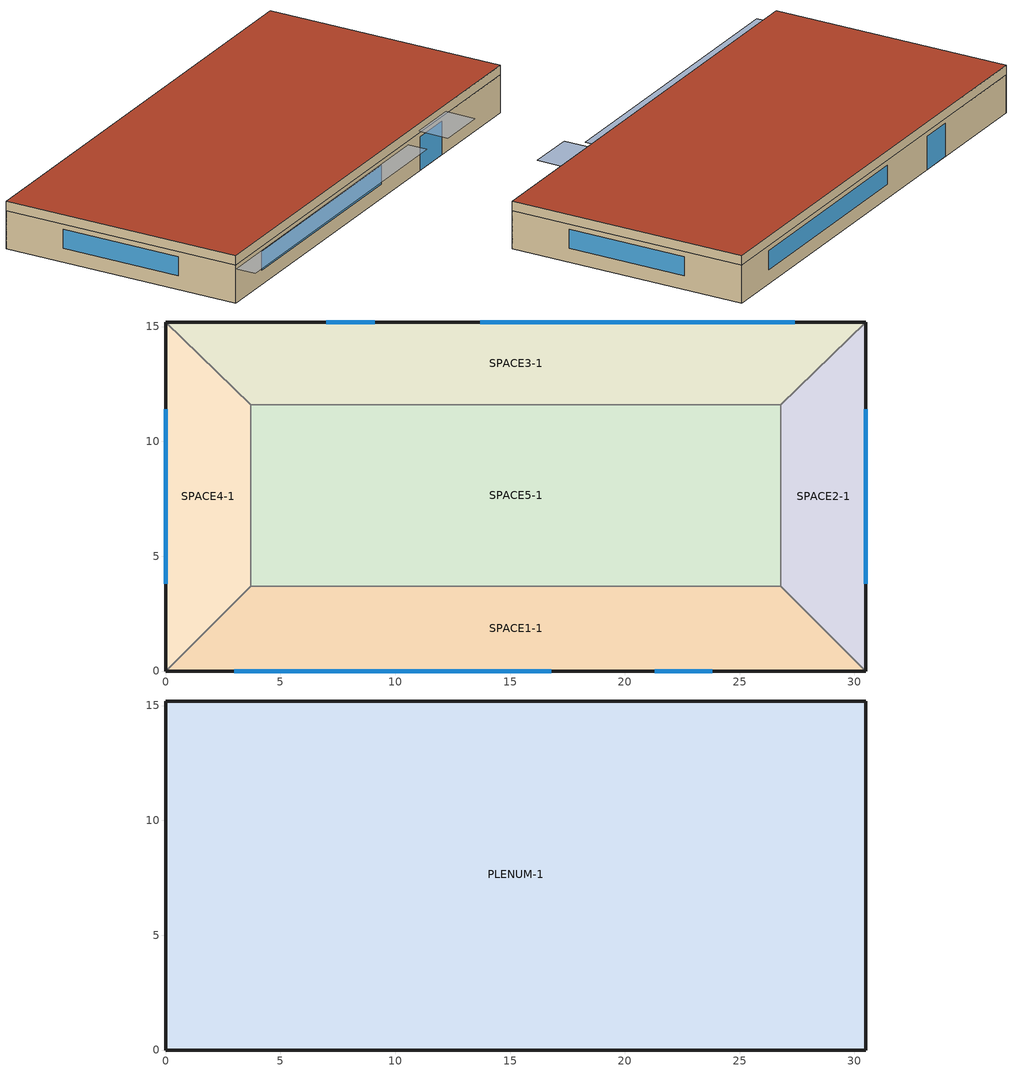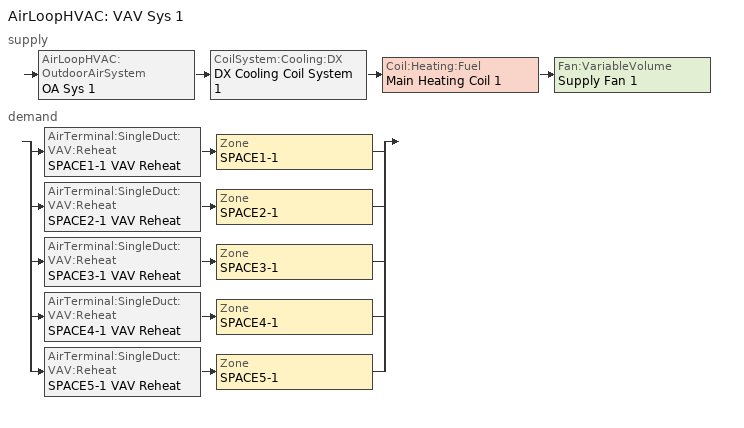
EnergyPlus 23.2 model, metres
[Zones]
SPACE3-1
 floor ground (FLOOR-SLAB-1): 26.8,11.6 3.7,11.6 0,15.2 30.5,15.2 z0
 wall outside (WALL-1): 30.5,15.2 0,15.2 z0:2.4
 wall to SPACE2-1 (INT-WALL-1): 26.8,11.6 30.5,15.2 z0:2.4
 wall to SPACE4-1 (INT-WALL-1): 0,15.2 3.7,11.6 z0:2.4
 wall to SPACE5-1 (INT-WALL-1): 3.7,11.6 26.8,11.6 z0:2.4
 window (Sgl Grey 3mm): 9.1,15.2 7,15.2 z0:2.1
 window (Dbl Clr 3mm/13mm Air): 27.4,15.2 13.7,15.2 z0.9:2.1
SPACE1-1
 floor ground (FLOOR-SLAB-1): 26.8,3.7 30.5,0 0,0 3.7,3.7 z0
 wall outside (WALL-1): 0,0 30.5,0 z0:2.4
 wall to SPACE2-1 (INT-WALL-1): 30.5,0 26.8,3.7 z0:2.4
 wall to SPACE4-1 (INT-WALL-1): 3.7,3.7 0,0 z0:2.4
 wall to SPACE5-1 (INT-WALL-1): 26.8,3.7 3.7,3.7 z0:2.4
 window (Sgl Grey 3mm): 21.3,0 23.8,0 z0:2.1
 window (Dbl Clr 3mm/13mm Air): 3,0 16.8,0 z0.9:2.1
SPACE2-1
 floor ground (FLOOR-SLAB-1): 26.8,11.6 30.5,15.2 30.5,0 26.8,3.7 z0
 wall outside (WALL-1): 30.5,0 30.5,15.2 z0:2.4
 wall to SPACE5-1 (INT-WALL-1): 26.8,11.6 26.8,3.7 z0:2.4
 window (Dbl Clr 3mm/13mm Air): 30.5,3.8 30.5,11.4 z0.9:2.1
SPACE4-1
 floor ground (FLOOR-SLAB-1): 3.7,3.7 0,0 0,15.2 3.7,11.6 z0
 wall outside (WALL-1): 0,15.2 0,0 z0:2.4
 wall to SPACE5-1 (INT-WALL-1): 3.7,3.7 3.7,11.6 z0:2.4
 window (Dbl Clr 3mm/13mm Air): 0,11.4 0,3.8 z0.9:2.1
SPACE5-1
 floor ground (FLOOR-SLAB-1): 26.8,11.6 26.8,3.7 3.7,3.7 3.7,11.6 z0
PLENUM-1
 floor to SPACE1-1 (CLNG-1): 26.8,3.7 30.5,0 0,0 3.7,3.7 z2.4
 floor to SPACE2-1 (CLNG-1): 26.8,11.6 30.5,15.2 30.5,0 26.8,3.7 z2.4
 floor to SPACE3-1 (CLNG-1): 26.8,11.6 3.7,11.6 0,15.2 30.5,15.2 z2.4
 floor to SPACE4-1 (CLNG-1): 3.7,3.7 0,0 0,15.2 3.7,11.6 z2.4
 floor to SPACE5-1 (CLNG-1): 26.8,11.6 26.8,3.7 3.7,3.7 3.7,11.6 z2.4
 wall outside (WALL-1): 30.5,15.2 0,15.2 0,0 30.5,0 30.5,15.2 z2.4:3
 roof outside (ROOF-1): 0,15.2 0,0 30.5,0 30.5,15.2 z3
shading: 0,-1.3 0,0 19.8,0 19.8,-1.3 z2.2; 21,-2 21,0 24.1,0 24.1,-2 z2.6
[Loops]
AirLoopHVAC 'VAV Sys 1'
 supply: AirLoopHVAC:OutdoorAirSystem 'OA Sys 1' > CoilSystem:Cooling:DX 'DX Cooling Coil System 1' > Coil:Heating:Fuel 'Main Heating Coil 1' > Fan:VariableVolume 'Supply Fan 1'
 demand: split
  | AirTerminal:SingleDuct:VAV:Reheat 'SPACE1-1 VAV Reheat' > Zone 'SPACE1-1'
  | AirTerminal:SingleDuct:VAV:Reheat 'SPACE2-1 VAV Reheat' > Zone 'SPACE2-1'
  | AirTerminal:SingleDuct:VAV:Reheat 'SPACE3-1 VAV Reheat' > Zone 'SPACE3-1'
  | AirTerminal:SingleDuct:VAV:Reheat 'SPACE4-1 VAV Reheat' > Zone 'SPACE4-1'
  | AirTerminal:SingleDuct:VAV:Reheat 'SPACE5-1 VAV Reheat' > Zone 'SPACE5-1'
[Building]
Building: Loads convergence tolerance value=0.04; Maximum number of warmup days=25; Minimum number of warmup days=6; North axis=30; Solar distribution=FullExterior; Temperature convergence tolerance value=0.4; Terrain=City
[Site:GroundTemperature:BuildingSurface]
20.03, 20.03, 20.13, 20.3, 20.43, 20.52, 20.62, 20.77, 20.78, 20.55, 20.44, 20.2
[Site:Location]
CHICAGO_IL_USA TMY2-94846: Elevation=190; Latitude=41.78; Longitude=-87.75; Time zone=-6
[SizingPeriod:DesignDay] Barometric pressure=99063; Day of month=21; Daylight saving time indicator=No; Humidity condition type=WetBulb; Rain indicator=No; Snow indicator=No; Solar model indicator=ASHRAEClearSky
Name | Daily dry bulb temperature range | Day type | Maximum dry bulb temperature | Month | Sky clearness | Wetbulb or dewpoint at maximum dry bulb | Wind direction | Wind speed
CHICAGO_IL_USA Annual Cooling 1% Design Conditions DB/MCWB | 10.7 | SummerDesignDay | 31.5 | 7 | 1 | 23 | 230 | 5.3
CHICAGO_IL_USA Annual Heating 99% Design Conditions DB | 0 | WinterDesignDay | -17.3 | 1 | 0 | -17.3 | 270 | 4.9
[Construction]
CLNG-1: MAT-CLNG-1
Dbl Clr 3mm/13mm Air: CLEAR 3MM, AIR 13MM, CLEAR 3MM
FLOOR-SLAB-1: CC03, CP01
INT-WALL-1: GP02, AL21, GP02
ROOF-1: RG01, BR01, IN46, WD01
Sgl Grey 3mm: GREY 3MM
WALL-1: WD01, PW03, IN02, GP01
[Material] Thermal absorptance=0.9
Name | Conductivity | Density | Roughness | Solar absorptance | Specific heat | Thickness | Visible absorptance
BR01 | 0.162 | 1121 | VeryRough | 0.7 | 1464 | 0.0095 | 0.7
CC03 | 1.31 | 2243 | MediumRough | 0.65 | 837 | 0.1016 | 0.65
GP01 | 0.16 | 801 | MediumSmooth | 0.75 | 837 | 0.0127 | 0.75
GP02 | 0.16 | 801 | MediumSmooth | 0.75 | 837 | 0.0159 | 0.75
IN02 | 0.043 | 10 | Rough | 0.75 | 837 | 0.0901 | 0.75
IN46 | 0.023 | 24 | VeryRough | 0.5 | 1590 | 0.0762 | 0.5
PW03 | 0.115 | 545 | MediumSmooth | 0.78 | 1213 | 0.0127 | 0.78
RG01 | 1.442 | 881 | Rough | 0.65 | 1674 | 0.0127 | 0.65
WD01 | 0.115 | 513 | MediumSmooth | 0.78 | 1381 | 0.0191 | 0.78
[Material:AirGap]
AL21: Thermal resistance=0.157
[Material:NoMass] Roughness=Rough
Name | Solar absorptance | Thermal absorptance | Thermal resistance | Visible absorptance
CP01 | 0.75 | 0.9 | 0.367 | 0.75
MAT-CLNG-1 | 0.65 | 0.65 | 0.652259 | 0.65
[WindowMaterial:Gas]
AIR 13MM: Gas type=Air; Thickness=0.0127
[WindowMaterial:Glazing] Back side infrared hemispherical emissivity=0.84; Conductivity=0.9; Front side infrared hemispherical emissivity=0.84; Infrared transmittance at normal incidence=0; Optical data type=SpectralAverage; Thickness=0.003
Name | Back side solar reflectance at normal incidence | Back side visible reflectance at normal incidence | Front side solar reflectance at normal incidence | Front side visible reflectance at normal incidence | Solar transmittance at normal incidence | Visible transmittance at normal incidence
CLEAR 3MM | 0.075 | 0.081 | 0.075 | 0.081 | 0.837 | 0.898
GREY 3MM | 0.061 | 0.061 | 0.061 | 0.061 | 0.626 | 0.611
[AirLoopHVAC]
VAV Sys 1: Design supply air flow rate=Autosize
[AirLoopHVAC:ReturnPlenum]
Return-Plenum-1: Zone=PLENUM-1
[AirTerminal:SingleDuct:VAV:Reheat] Availability schedule=ReheatCoilAvailSched; Constant minimum air flow fraction=0.3; Convergence tolerance=0.001; Damper heating action=ReverseWithLimits; Maximum air flow rate=Autosize; Maximum flow fraction during reheat=Autosize; Maximum flow per zone floor area during reheat=Autosize; Maximum hot water or steam flow rate=0; Minimum hot water or steam flow rate=0; Zone minimum air flow input method=Constant
Name | Reheat coil
SPACE1-1 VAV Reheat | SPACE1-1 Zone Coil
SPACE2-1 VAV Reheat | SPACE2-1 Zone Coil
SPACE3-1 VAV Reheat | SPACE3-1 Zone Coil
SPACE4-1 VAV Reheat | SPACE4-1 Zone Coil
SPACE5-1 VAV Reheat | SPACE5-1 Zone Coil
[AvailabilityManager:Scheduled]
VAV Sys 1 Avail: Schedule=FanAvailSched
[Coil:Cooling:DX:TwoSpeed]
Main Cooling Coil 1: Availability schedule=CoolingCoilAvailSched; Energy input ratio function of flow fraction curve=PackagedRatedCoolEIRFFlow; Energy input ratio function of temperature curve=VarSpeedCoolEIRFT; High speed gross rated cooling cop=3; High speed gross rated total cooling capacity=Autosize; High speed rated air flow rate=Autosize; High speed rated sensible heat ratio=0.8; Low speed energy input ratio function of temperature curve=VarSpeedCoolEIRLSFT; Low speed gross rated cooling cop=4.2; Low speed gross rated sensible heat ratio=0.8; Low speed gross rated total cooling capacity=Autosize; Low speed rated air flow rate=Autosize; Low speed total cooling capacity function of temperature curve=VarSpeedCoolCapLSFT; Part load fraction correlation curve=VarSpeedCyclingPLFFPLR; Total cooling capacity function of flow fraction curve=PackagedRatedCoolCapFFlow; Total cooling capacity function of temperature curve=VarSpeedCoolCapFT
[Coil:Heating:Fuel] Availability schedule=ReheatCoilAvailSched; Burner efficiency=0.8; Fuel type=NaturalGas; Nominal capacity=Autosize
Main heating Coil 1; SPACE1-1 Zone Coil; SPACE2-1 Zone Coil; SPACE3-1 Zone Coil; SPACE4-1 Zone Coil; SPACE5-1 Zone Coil
[CoilSystem:Cooling:DX]
DX Cooling Coil System 1: Availability schedule=CoolingCoilAvailSched; Cooling coil=Main Cooling Coil 1
[Controller:OutdoorAir]
OA Controller 1: Economizer control action type=ModulateFlow; Economizer control type=FixedDryBulb; Economizer maximum limit dry bulb temperature=19; Economizer minimum limit dry bulb temperature=4; Lockout type=NoLockout; Maximum outdoor air flow rate=Autosize; Minimum limit type=ProportionalMinimum; Minimum outdoor air flow rate=Autosize; Minimum outdoor air schedule=Min OA Sched
[DesignSpecification:OutdoorAir] Outdoor air flow per person=0.00944; Outdoor air flow per zone=0; Outdoor air flow per zone floor area=0; Outdoor air method=Flow/Person
SZ DSOA SPACE1-1; SZ DSOA SPACE2-1; SZ DSOA SPACE3-1; SZ DSOA SPACE4-1; SZ DSOA SPACE5-1
[ElectricEquipment] Fraction latent=0
Name | Design level | Design level calculation method | End use subcategory | Fraction lost | Fraction radiant | Schedule | Zone or zonelist or space or spacelist | Watts per zone floor area | Watts per person
Industrial Equip | 3000 | EquipmentLevel | Industrial Process | 0.2 | 0.2 | EQUIP-1 | SPACE3-1
SPACE1-1 ElecEq 1 |  | Watts/Area | Computers | 0 | 0.3 | EQUIP-1 | SPACE1-1 | 10.649
SPACE1-1 ElecEq 2 | 200 | EquipmentLevel | Copy Machines | 0 | 0.3 | EQUIP-1 | SPACE1-1
SPACE1-1 ElecEq 3 | 200 | EquipmentLevel | People Movers | 0 | 0.1 | EQUIP-1 | SPACE1-1
SPACE2-1 ElecEq 1 |  | Watts/Person | Computers | 0 | 0.3 | EQUIP-1 | SPACE2-1 |  | 91.2
SPACE3-1 ElecEq 1 | 1056 | EquipmentLevel | Computers | 0 | 0.3 | EQUIP-1 | SPACE3-1
SPACE3-1 ElecEq 2 | 200 | EquipmentLevel | Fax Machines | 0 | 0.3 | EQUIP-1 | SPACE3-1
SPACE4-1 ElecEq 1 | 100 | EquipmentLevel | Laundry | 0 | 0.3 | EQUIP-1 | SPACE4-1
SPACE5-1 ElecEq 1 | 1976 | EquipmentLevel | Computers | 0 | 0.3 | EQUIP-1 | SPACE5-1
Vertical Transportation | 1000 | EquipmentLevel | Elevators and Escalators | 0 | 0 | OCCUPY-1 | SPACE2-1
[Exterior:FuelEquipment]
Parking Garage Fans: Design level=1000; End use subcategory=Fans-Parking Garage; Fuel use type=Electricity; Schedule=Always On Sch
[Exterior:Lights] Schedule=Always On Sch
Name | Control option | Design level | End use subcategory
OutsideLightsDuskToDawn | AstronomicalClock | 1500 | Grounds Lighting
OutsideLightsSchedule | AstronomicalClock | 1000 | Facade Lighting
Parking Garage Lights | ScheduleNameOnly | 800 | Parking Lighting
[Fan:VariableVolume]
Supply Fan 1: Availability schedule=FanAvailSched; End use subcategory=Interior Ventilation; Fan power coefficient 1=0.00153024; Fan power coefficient 2=0.00520806; Fan power coefficient 3=1.10862; Fan power coefficient 4=-0.116356; Fan power coefficient 5=0; Fan power minimum flow fraction=0.25; Fan power minimum flow rate input method=Fraction; Fan total efficiency=0.7; Maximum flow rate=Autosize; Motor efficiency=0.9; Motor in airstream fraction=1; Pressure rise=600
[Fan:ZoneExhaust] Availability schedule=Always On Sch; Fan total efficiency=0.7
Name | End use subcategory | Maximum flow rate | Pressure rise
Fume Hood Fan | Fume Hoods | 0.0002 | 800
Kitchen Exhaust Fan | Kitchen Exhaust | 0.0001 | 500
[GasEquipment] Carbon dioxide generation rate=0; Design level calculation method=EquipmentLevel; Fraction latent=0; Fraction lost=0; Fraction radiant=0.3; Schedule=EQUIP-1
Name | Design level | End use subcategory | Zone or zonelist or space or spacelist
SPACE2-1 GasEq 1 | 1000 | Cooking | SPACE2-1
SPACE4-1 GasEq 1 | 808 | Laundry | SPACE4-1
[HotWaterEquipment]
SPACE2-1 HWEq 1: Design level=300; Design level calculation method=EquipmentLevel; End use subcategory=Dishwashing; Fraction latent=0.2; Fraction lost=0.5; Fraction radiant=0.1; Schedule=EQUIP-1; Zone or zonelist or space or spacelist=SPACE2-1
[Lights] Fraction visible=0.2
Name | Design level calculation method | End use subcategory | Fraction radiant | Fraction replaceable | Lighting level | Return air fraction | Return air fraction calculated from plenum temperature | Schedule | Zone or zonelist or space or spacelist | Watts per zone floor area | Watts per person
Process Lighting | LightingLevel | Interior Lighting-Process | 0.2 | 1 | 500 | 0 | No | EQUIP-1 | SPACE5-1
SPACE1-1 Lights 1 | Watts/Area | General | 0.59 | 1 |  | 0.2 |  | LIGHTS-1 | SPACE1-1 | 15.974
SPACE1-1 Lights 2 | LightingLevel | Task Lights | 0.59 | 0 | 480 | 0.2 |  | LIGHTS-1 | SPACE1-1
SPACE2-1 Lights 1 | Watts/Person |  | 0.59 | 1 |  | 0.2 |  | LIGHTS-1 | SPACE2-1 |  | 136.8
SPACE2-1 Lights 2 | LightingLevel | Accent Lighting | 0.59 | 0 | 684 | 0.2 |  | LIGHTS-1 | SPACE2-1
SPACE3-1 Lights 1 | LightingLevel | General | 0.59 | 1 | 1584 | 0.2 |  | LIGHTS-1 | SPACE3-1
SPACE3-1 Lights 2 | LightingLevel | Task Lights | 0.59 | 1 | 480 | 0.2 |  | LIGHTS-1 | SPACE3-1
SPACE4-1 Lights 1 | LightingLevel |  | 0.59 | 1 | 684 | 0.2 |  | LIGHTS-1 | SPACE4-1
SPACE5-1 Lights 1 | LightingLevel | General | 0.59 | 1 | 2964 | 0.2 |  | LIGHTS-1 | SPACE5-1
SPACE5-1 Lights 2 | LightingLevel | Task Lights | 0.59 | 0 | 2964 | 0.2 |  | LIGHTS-1 | SPACE5-1
[People] Activity level schedule=ActSchd; Fraction radiant=0.3; Number of people schedule=OCCUPY-1; Sensible heat fraction=0.55
Name | Number of people calculation method | People per floor area | Zone or zonelist or space or spacelist | Floor area per person | Number of people
SPACE1-1 People 1 | People/Area | 0.111 | SPACE1-1
SPACE2-1 People 1 | Area/Person |  | SPACE2-1 | 8.547
SPACE3-1 People 1 | People |  | SPACE3-1 |  | 11
SPACE4-1 People 1 | People |  | SPACE4-1 |  | 5
SPACE5-1 People 1 | People |  | SPACE5-1 |  | 20
[SetpointManager:MixedAir]
Mixed Air and Coil Exit Temp Manager 1: Control variable=Temperature; Setpoint node or nodelist=Supply Fan Upstream Nodes
[SetpointManager:Scheduled]
Supply Air Temp Manager 1: Control variable=Temperature; Schedule=Seasonal Reset Supply Air Temp Sch; Setpoint node or nodelist=Supply Air Temp Nodes 1
[Sizing:System]
VAV Sys 1: 100 outdoor air in cooling=No; 100 outdoor air in heating=No; Central cooling capacity control method=VAV; Central cooling design supply air humidity ratio=0.009; Central cooling design supply air temperature=16; Central heating design supply air humidity ratio=0.009; Central heating design supply air temperature=18; Central heating maximum system air flow ratio=0.3; Cooling design capacity=Autosize; Cooling design capacity method=CoolingDesignCapacity; Cooling supply air flow rate=0; Cooling supply air flow rate method=DesignDay; Design outdoor air flow rate=Autosize; Heating design capacity=Autosize; Heating design capacity method=HeatingDesignCapacity; Heating supply air flow rate=0; Heating supply air flow rate method=DesignDay; Precool design humidity ratio=0.008; Precool design temperature=11; Preheat design humidity ratio=0.008; Preheat design temperature=7; Type of load to size on=Sensible; Type of zone sum to use=NonCoincident; Zone maximum outdoor air fraction=1
[Sizing:Zone] Account for dedicated outdoor air system=No; Cooling design air flow method=DesignDay; Cooling design air flow rate=0; Dedicated outdoor air high setpoint temperature for design=Autosize; Dedicated outdoor air low setpoint temperature for design=Autosize; Dedicated outdoor air system control strategy=NeutralSupplyAir; Heating design air flow method=DesignDay; Heating design air flow rate=0; Zone cooling design supply air humidity ratio=0.009; Zone cooling design supply air temperature=16; Zone cooling design supply air temperature input method=SupplyAirTemperature; Zone cooling sizing factor=0; Zone heating design supply air humidity ratio=0.004; Zone heating design supply air temperature=50; Zone heating design supply air temperature input method=SupplyAirTemperature; Zone heating sizing factor=0
Name | Design specification outdoor air object
SPACE1-1 | SZ DSOA SPACE1-1
SPACE2-1 | SZ DSOA SPACE2-1
SPACE3-1 | SZ DSOA SPACE3-1
SPACE4-1 | SZ DSOA SPACE4-1
SPACE5-1 | SZ DSOA SPACE5-1
[SteamEquipment]
SPACE4-1 ElecEq 1: Design level=1050; Design level calculation method=EquipmentLevel; End use subcategory=Laundry; Fraction latent=0.5; Fraction lost=0; Fraction radiant=0.3; Schedule=EQUIP-1; Zone or zonelist or space or spacelist=SPACE4-1
[ThermostatSetpoint:DualSetpoint]
DualSetPoint: Cooling setpoint temperature schedule=Clg-SetP-Sch; Heating setpoint temperature schedule=Htg-SetP-Sch
[ThermostatSetpoint:SingleCooling]
CoolingSetpoint: Setpoint temperature schedule=Clg-SetP-Sch
[ThermostatSetpoint:SingleHeating]
HeatingSetpoint: Setpoint temperature schedule=Htg-SetP-Sch
[WaterUse:Equipment] Hot water supply temperature schedule=Hot Water Supply Temp Schedule
Name | End use subcategory | Flow rate fraction schedule | Peak flow rate | Target temperature schedule
SPACE1-1 DHW 1; SPACE3-1 DHW 1 | Bathrooms | Bathroom Flow Frac Sch | 0.00015 | Bathroom Target Temp Schedule
SPACE2-1 DHW 1 | Kitchen Sink | Kitchen Flow Frac Sch | 0.0004 | Kitchen Target Temp Schedule
[Zone] Multiplier=1; Type=1
Name | Ceiling height | Volume | Floor area
PLENUM-1 | 0.6096 | 283.2
SPACE1-1 | 2.4384 | 239.247 | 90
SPACE2-1 | 2.4384 | 103.311 | 42.369
SPACE3-1 | 2.4384 | 239.247
SPACE4-1 | 2.4384 | 103.311
SPACE5-1 | 2.4384 | 447.683
[ZoneBaseboard:OutdoorTemperatureControlled]
SPACE4-1 BBHeat 1: Capacity at high temperature=500; Capacity at low temperature=1500; End use subcategory=Baseboard Heat; Fraction radiant=0.5; High temperature=10; Low temperature=0; Schedule=EQUIP-1; Zone or zonelist or space or spacelist=SPACE4-1
[ZoneControl:Thermostat]
AllControlledZones Thermostat: Zone or zonelist=AllControlledZones; Control 1=CoolingSetPoint; Control 2=HeatingSetpoint; Control 3=DualSetPoint; Control type schedule=Zone Control Type Sched
[ZoneControl:Thermostat:OperativeTemperature]
ZoneControl:Thermostat:OperativeTemperature 1: Fixed radiative fraction=0.4; Radiative fraction input mode=Constant; Thermostat=SPACE3-1 AllControlledZones Thermostat
[Zone equipment]
SPACE1-1: SPACE1-1 VAV Reheat
SPACE2-1: SPACE2-1 VAV Reheat, Kitchen Exhaust Fan
SPACE3-1: SPACE3-1 VAV Reheat, Fume Hood Fan
SPACE4-1: SPACE4-1 VAV Reheat
SPACE5-1: SPACE5-1 VAV Reheat
[ZoneInfiltration:DesignFlowRate] Constant term coefficient=0; Schedule=INFIL-SCH; Temperature term coefficient=0; Velocity squared term coefficient=0; Velocity term coefficient=0.2237
Name | Design flow rate | Design flow rate calculation method | Zone or zonelist or space or spacelist | Flow rate per floor area | Flow rate per exterior surface area | Air changes per hour
SPACE1-1 Infil 1 | 0.0167 | Flow/Zone | SPACE1-1
SPACE2-1 Infil 1 |  | Flow/Area | SPACE2-1 | 0.0001678
SPACE3-1 Infil 1 |  | Flow/ExteriorArea | SPACE3-1 |  | 0.0002281
SPACE4-1 Infil 1 |  | AirChanges/Hour | SPACE4-1 |  |  | 0.25
SPACE5-1 Infil 1 | 0.031089 | Flow/Zone | SPACE5-1
[ZoneList]
AllControlledZones: SPACE1-1, SPACE2-1, SPACE3-1, SPACE4-1, SPACE5-1
[Curve:Biquadratic] Input unit type for x=Temperature; Input unit type for y=Temperature; Maximum value of x=23.88889; Maximum value of y=46.11111; Minimum value of x=12.77778; Minimum value of y=23.88889; Output unit type=Dimensionless
Name | Coefficient1 constant | Coefficient2 x | Coefficient3 x 2 | Coefficient4 y | Coefficient5 y 2 | Coefficient6 x y
VarSpeedCoolCapFT; VarSpeedCoolCapLSFT | 0.476428 | 0.0401147 | 0.000226411 | -0.000827136 | -7.3224e-06 | -0.000446278
VarSpeedCoolEIRFT | 0.632475 | -0.0121321 | 0.000507773 | 0.0155377 | 0.00027284 | -0.000679201
VarSpeedCoolEIRLSFT | 0.774645 | -0.0343731 | 0.000783173 | 0.0146596 | 0.000488851 | -0.000752036
[Curve:Cubic] Input unit type for x=Dimensionless; Maximum value of x=1.5; Minimum value of x=0.5; Output unit type=Dimensionless
Name | Coefficient1 constant | Coefficient2 x | Coefficient3 x 2 | Coefficient4 x 3
PackagedRatedCoolCapFFlow | 0.472786 | 1.24334 | -1.03871 | 0.322578
PackagedRatedCoolEIRFFlow | 1.00795 | 0.345441 | -0.692289 | 0.338899
[Curve:Quadratic]
VarSpeedCyclingPLFFPLR: Maximum value of x=1; Minimum value of x=0; Coefficient1 constant=0.85; Coefficient2 x=0.15; Coefficient3 x 2=0
[Schedule:Compact]
ActSchd: Through: 12/31, For: AllDays, Until: 24:00, 117.24
Always On Sch: THROUGH: 12/31, FOR: AllDays, UNTIL: 24:00, 1
Bathroom Flow Frac Sch: THROUGH: 12/31, FOR: AllDays, UNTIL: 4:00, 0, UNTIL: 8:00, 0.1, UNTIL: 12:00, 0.3, UNTIL: 16:00, 0.5, UNTIL: 20:00, 0.2, UNTIL: 24:00, 0
Bathroom Target Temp Schedule: Through: 12/31, For: AllDays, Until: 24:00, 40
Clg-SetP-Sch: Through: 12/31, For: SummerDesignDay, Until: 24:00, 23.9, For: WinterDesignDay, Until: 24:00, 40, For: WeekDays, Until: 7:00, 40, Until: 18:00, 23.9, Until: 24:00, 40, For: WeekEnds Holiday, Until: 7:00, 40, Until: 13:00, 23.9, Until: 24:00, 32.2, For: AllOtherDays, Until: 7:00, 40, Until: 18:00, 23.9, Until: 24:00, 40
CoolingCoilAvailSched: Through: 3/31, For: AllDays, Until: 24:00, 0, Through: 9/30, For: WeekDays, Until: 7:00, 0, Until: 17:00, 1, Until: 24:00, 0, For: SummerDesignDay WinterDesignDay, Until: 24:00, 1, For: AllOtherDays, Until: 24:00, 0, Through: 12/31, For: AllDays, Until: 24:00, 0
EQUIP-1: Through: 12/31, For: WeekDays SummerDesignDay CustomDay1 CustomDay2, Until: 8:00, 0.02, Until: 9:00, 0.4, Until: 14:00, 0.9, Until: 15:00, 0.8, Until: 16:00, 0.7, Until: 18:00, 0.5, Until: 20:00, 0.3, Until: 24:00, 0.02, For: Weekends WinterDesignDay Holiday, Until: 24:00, 0.2
FanAvailSched; ReheatCoilAvailSched: Through: 3/31, For: AllDays, Until: 24:00, 1, Through: 9/30, For: WeekDays, Until: 7:00, 0, Until: 17:00, 1, Until: 24:00, 0, For: SummerDesignDay WinterDesignDay, Until: 24:00, 1, For: AllOtherDays, Until: 24:00, 0, Through: 12/31, For: AllDays, Until: 24:00, 1
Hot Water Supply Temp Schedule: Through: 12/31, For: AllDays, Until: 24:00, 60
Htg-SetP-Sch: Through: 12/31, For: SummerDesignDay, Until: 24:00, 12.8, For: WinterDesignDay, Until: 24:00, 21.1, For: WeekDays, Until: 7:00, 12.8, Until: 18:00, 21.1, Until: 24:00, 12.8, For: WeekEnds Holiday, Until: 7:00, 12.8, Until: 13:00, 21.1, Until: 24:00, 12.8, For: AllOtherDays, Until: 7:00, 12.8, Until: 18:00, 21.1, Until: 24:00, 12.8
INFIL-SCH: Through: 3/31, For: AllDays, Until: 24:00, 1, Through: 10/31, For: AllDays, Until: 24:00, 0, Through: 12/31, For: AllDays, Until: 24:00, 1
Kitchen Flow Frac Sch: THROUGH: 12/31, FOR: AllDays, UNTIL: 8:00, 0, UNTIL: 9:00, 0.8, UNTIL: 10:00, 0.6, UNTIL: 12:00, 0, UNTIL: 14:00, 1, UNTIL: 24:00, 0
Kitchen Target Temp Schedule: Through: 12/31, For: AllDays, Until: 24:00, 50
LIGHTS-1: Through: 12/31, For: WeekDays SummerDesignDay CustomDay1 CustomDay2, Until: 8:00, 0.05, Until: 9:00, 0.9, Until: 10:00, 0.95, Until: 11:00, 1, Until: 12:00, 0.95, Until: 13:00, 0.8, Until: 14:00, 0.9, Until: 18:00, 1, Until: 19:00, 0.6, Until: 21:00, 0.2, Until: 24:00, 0.05, For: Weekends WinterDesignDay Holiday, Until: 24:00, 0.05
Min OA Sched: Through: 12/31, For: Weekdays, Until: 6:00, 0.02, Until: 18:00, 1, Until: 24:00, 0.02, For: AllOtherDays, Until: 24:00, 0.02
OCCUPY-1: Through: 12/31, For: WeekDays SummerDesignDay CustomDay1 CustomDay2, Until: 8:00, 0, Until: 11:00, 1, Until: 12:00, 0.8, Until: 13:00, 0.4, Until: 14:00, 0.8, Until: 18:00, 1, Until: 19:00, 0.5, Until: 21:00, 0.1, Until: 24:00, 0, For: Weekends WinterDesignDay Holiday, Until: 24:00, 0
Seasonal Reset Supply Air Temp Sch: Through: 3/31, For: AllDays, Until: 24:00, 17, Through: 9/30, For: AllDays, Until: 24:00, 15, Through: 12/31, For: AllDays, Until: 24:00, 17
Zone Control Type Sched: Through: 12/31, For: SummerDesignDay, Until: 24:00, 2, For: WinterDesignDay, Until: 24:00, 1, For: AllOtherDays, Until: 24:00, 4
